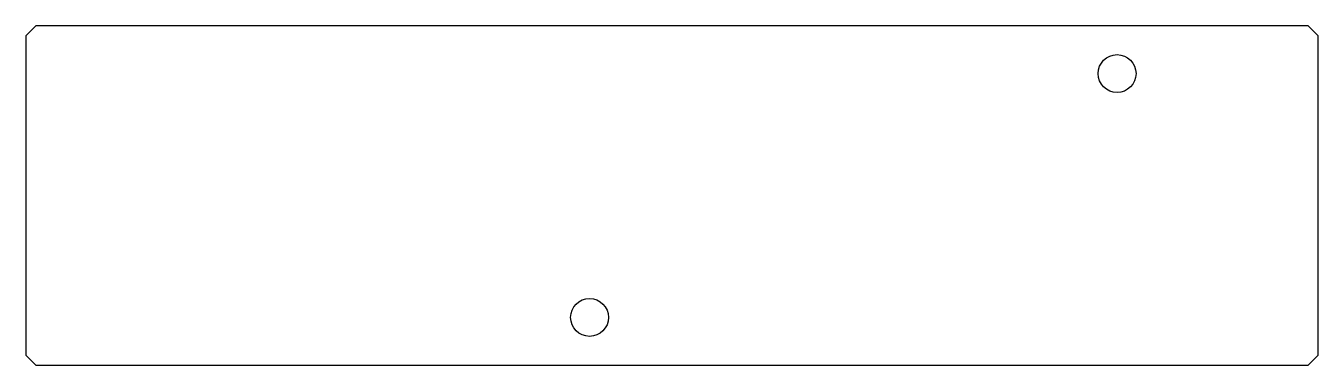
# Model space of a CAD drawing. Header units: millimetres. Extents: x 1.8 to 80.2, y -10.3 to 10.3.
import ezdxf

# ---------------------------------------------------------------- set-up
doc = ezdxf.new("R2010")
doc.units = ezdxf.units.MM

msp = doc.modelspace()

# ---------------------------------------------------------------- linework, layer by layer
for p, q in [((2.4, 10.3), (1.8, 9.7)), ((79.6, 10.3), (2.4, 10.3)), ((80.2, 9.7), (79.6, 10.3)), ((1.8, 9.7), (1.8, -9.7)), ((80.2, -9.7), (80.2, 9.7)), ((1.8, -9.7), (2.4, -10.3)), ((79.6, -10.3), (80.2, -9.7)), ((2.4, -10.3), (79.6, -10.3))]:
    msp.add_line(p, q)
for centre in [(68, 7.4), (36, -7.4)]:
    msp.add_circle(centre, 1.15)

doc.saveas('drawing.dxf')
